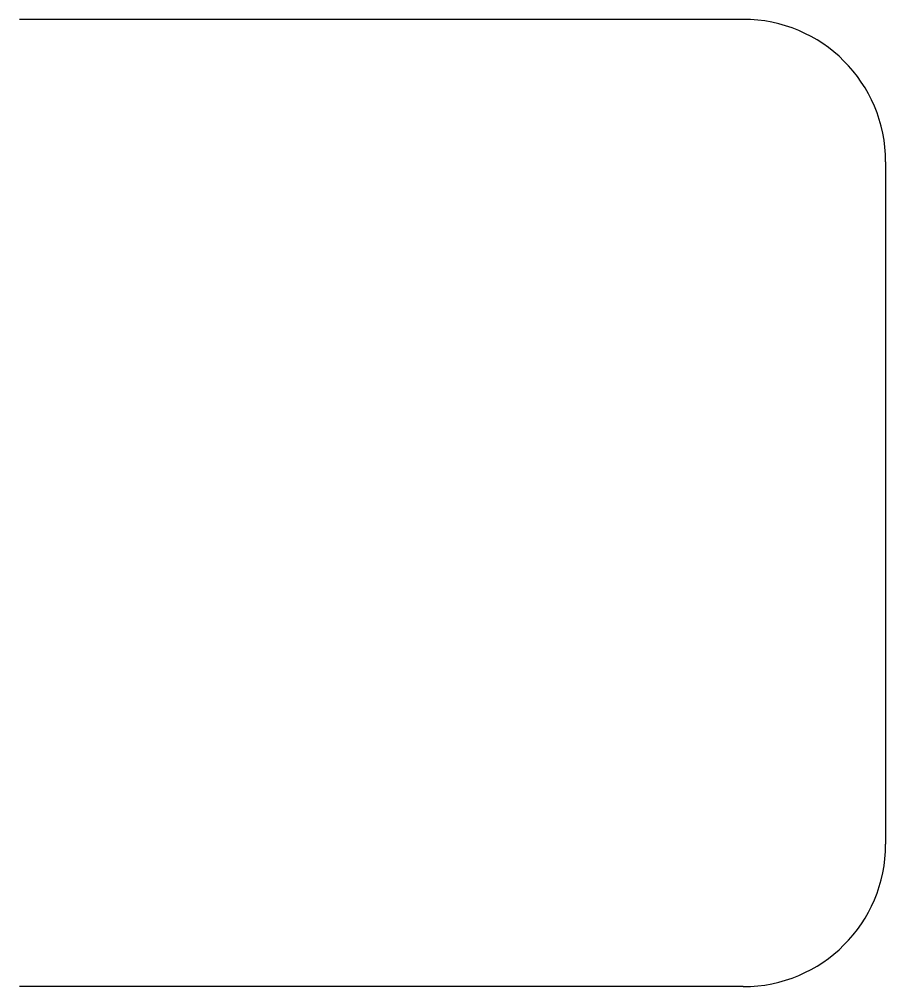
# Model space of a CAD drawing. Header units: millimetres. Extents: x -10 to 277, y -95 to 18.
# Drawn here: x 209.04 to 221.66, y -64.2 to -50.1 of the extents above; entities that cross this region are included whole.
import ezdxf

# ---------------------------------------------------------------- set-up
doc = ezdxf.new("R2010")
doc.units = ezdxf.units.MM
doc.header["$MEASUREMENT"] = 0
doc.layers.add('Edge.Cuts', color=53, linetype='CONTINUOUS')

msp = doc.modelspace()

# ---------------------------------------------------------------- linework, layer by layer
at = {"layer": 'Edge.Cuts', "linetype": 'Continuous'}
for p, q in [((219.5875, -50.1), (209.0375, -50.1)), ((221.6625, -52.175), (221.6625, -62.125)), ((219.5875, -64.2), (209.0375, -64.2))]:
    msp.add_line(p, q, dxfattribs=at)
at = {"layer": 'Edge.Cuts'}
for centre, radius, start, end in [((219.587472, -52.175015), 2.075015, 0.0004142, 89.9992269), ((219.587472, -62.125015), 2.075028, 270.0007731, 0.0004142)]:
    msp.add_arc(centre, radius, start, end, dxfattribs=at)

doc.saveas('drawing.dxf')
